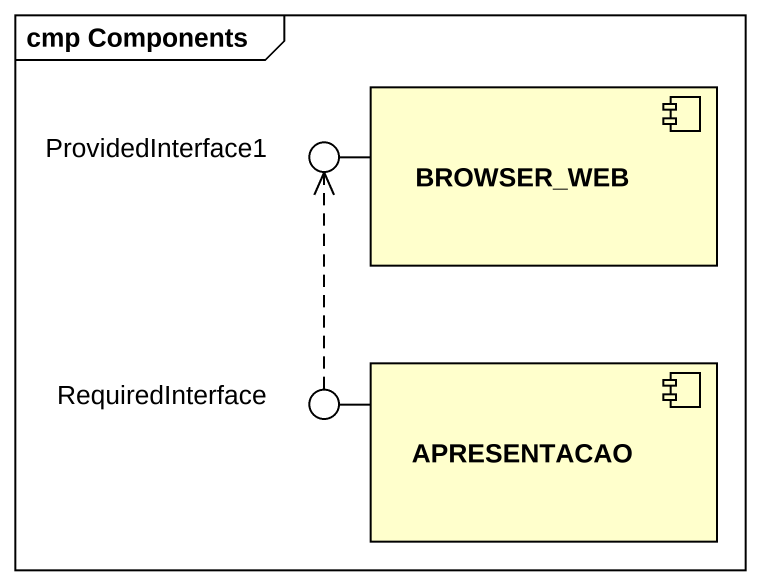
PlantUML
@startuml
mainframe cmp Components
() ProvidedInterface1
component BROWSER_WEB
() RequiredInterface
component APRESENTACAO
BROWSER_WEB -left- ProvidedInterface1
APRESENTACAO -left- RequiredInterface
RequiredInterface .up.> ProvidedInterface1
@enduml
